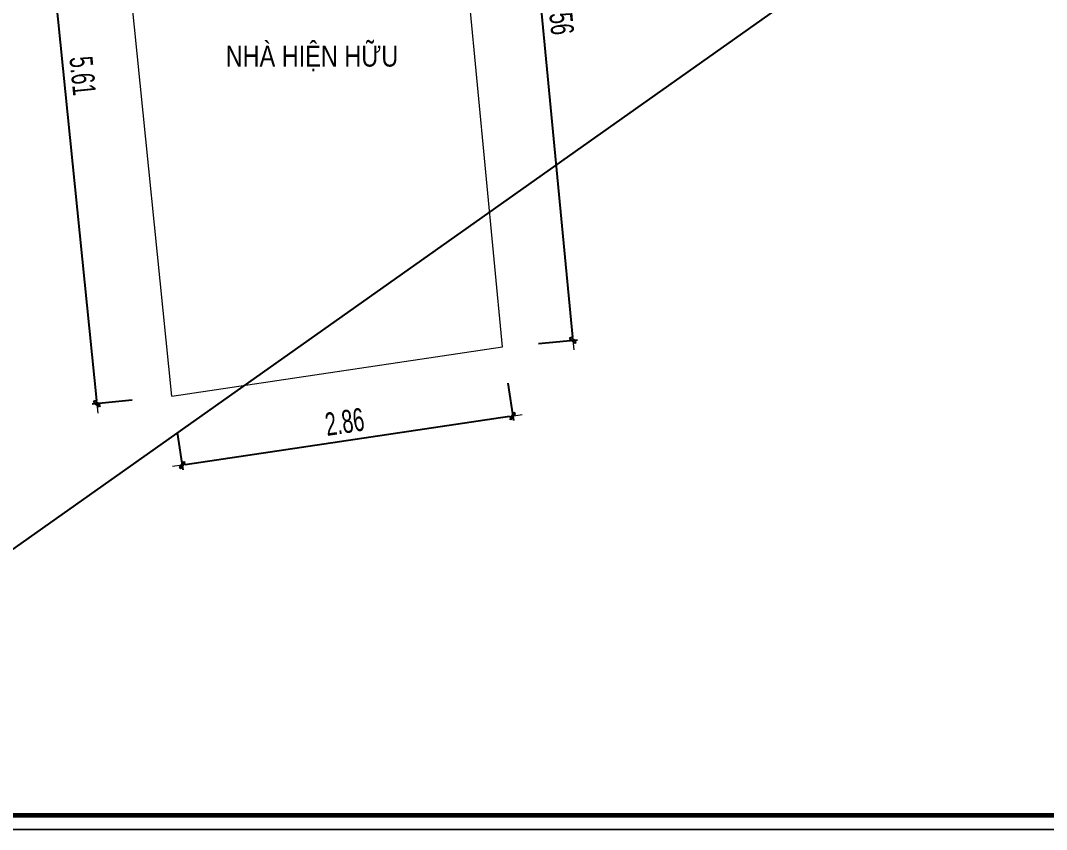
# Model space of a CAD drawing. Header units: millimetres. Extents: x 480521 to 6014615, y -961280 to 187869.
# Drawn here: x 734465 to 743259, y 6664 to 13595 of the extents above; entities that cross this region are included whole.
import ezdxf
from ezdxf.enums import TextEntityAlignment as Align

# ---------------------------------------------------------------- set-up
doc = ezdxf.new("R2010")
doc.units = ezdxf.units.MM
doc.header["$LTSCALE"] = 600
doc.header["$MEASUREMENT"] = 0
doc.layers.get('0').update_dxf_attribs({"lineweight": 0})
doc.layers.get('Defpoints').update_dxf_attribs({"lineweight": 0})
for name, color, linetype, lineweight in [('dim', 144, 'Continuous', 13), ('Khungten_LCDI', 7, 'Continuous', 25), ('LC Dim', 8, 'Continuous', 18), ('LC Net thay', 7, 'Continuous', 25), ('LC Text1', 3, 'Continuous', 20), ('LC Text2', 7, 'Continuous', 25)]:
    doc.layers.add(name, color=color, linetype=linetype, lineweight=lineweight)
doc.layers.add('KCS_Plotter', color=11, linetype='Continuous', plot=False)
doc.styles.add('HOATBIF', font='hoatbif.shx', dxfattribs={"width": 0.65})
doc.styles.add('Khungten', font='VHAVAN.TTF', dxfattribs={"width": 0.9, "height": 5000})
doc.styles.add('LC 1', font='VHAVANB.TTF')
doc.styles.add('T2', font='VHARIAL.TTF', dxfattribs={"width": 0.8})
doc.styles.add('Title', font='VHBLACK.TTF')
doc.dimstyles.new('1-100 (1-60)', dxfattribs={"dimscale": 79, "dimtxt": 2.5, "dimasz": 0.35, "dimexe": 0.5, "dimexo": 0, "dimgap": 0.8, "dimtad": 1, "dimdec": 0, "dimzin": 0, "dimdsep": 46, "dimtxsty": 'HOATBIF', "dimblk1": 'DOT', "dimblk2": 'DOT', "dimsah": 1, "dimcen": -1, "dimdle": 1, "dimclrd": 256, "dimclre": 256, "dimclrt": 4, "dimadec": 3, "dimazin": 2, "dimtfac": 0.333333, "dimtdec": 0, "dimtix": 1, "dimtmove": 2, "dimatfit": 3, "dimldrblk": 'DOT', "dimfxl": 1, "dimtvp": 0.833333, "dimtolj": 1, "dimtzin": 0, "dimarcsym": 0})

# ---------------------------------------------------------------- blocks, each defined once
blk = doc.blocks.new('lcdi fix')
at = {"layer": 'Defpoints', "lineweight": 0}
blk.add_lwpolyline([(-1200, -14850), (-1200, 14850), (40800, 14850), (40800, -14850)], close=True, dxfattribs=at)
at = {"layer": 'Khungten_LCDI', "color": 5, "lineweight": 60}
blk.add_lwpolyline([(0, -14650), (0, 14650), (40600, 14650), (40600, -14650)], close=True, dxfattribs=at)
at = {"color": 7, "style": 'Khungten', "width": 0.8}
for tag, p in [('REVISION', (39499, -10746)), ('NGAYHT', (39546, -11609))]:
    blk.add_attdef(tag, text='', height=200, dxfattribs=at).set_placement(p, align=Align.CENTER)
at = {"layer": 'LC Text1', "color": 3, "style": 'LC 1', "width": 1.834006}
for tag, p, p2 in [('TENBANVE1', (36913, -8886), (40339, -8886)), ('TENBANVE2', (36913, -9562), (40339, -9562))]:
    blk.add_attdef(tag, text='', height=250, dxfattribs=at).set_placement(p, p2, align=Align.FIT)
at = {"layer": 'LC Text1', "style": 'Title', "width": 0.7}
blk.add_attdef('SOBANVE', text='', height=250, dxfattribs=at).set_placement((39562, -13896), align=Align.CENTER)
blk = doc.blocks.new('DOT')
at = {"layer": 'dim'}
for p, q in [((-3, 0), (3, 0)), ((-1, -1), (1, 1))]:
    blk.add_line(p, q, dxfattribs=at)
blk.add_lwpolyline([(0.5, 1), (-1, -0.5), (-0.5, -1), (1, 0.5)], close=True, dxfattribs=at)
blk = doc.blocks.new('*D178')
at = {"layer": 'Defpoints', "color": 0, "transparency": 16777216}
for p in [(734857.9, 15929), (735118.9, 10312.3), (735423.2, 10343.1)]:
    blk.add_point(p, dxfattribs=at)
at = {"layer": 'LC Dim', "lineweight": -2, "transparency": 16777216}
for p, q in [((734857.9, 15929), (734514.3, 15894.2)), ((734556.4, 15870.7), (735116.1, 10339.8)), ((735423.2, 10343.1), (735079.6, 10308.3))]:
    blk.add_line(p, q, dxfattribs=at)
at = {"layer": 'LC Dim', "lineweight": -2, "transparency": 16777216, "xscale": 27.65, "yscale": 27.65, "zscale": 27.65}
for p, rotation in [((734553.6, 15898.2), 95.77833937114377), ((735118.9, 10312.3), 275.7783393711438)]:
    blk.add_blockref('DOT', p, dxfattribs=dict(at, rotation=rotation))
at = {"layer": 'LC Dim', "color": 4, "transparency": 16777216, "insert": (734997.4, 13121.6), "char_height": 197.5, "attachment_point": 5, "rotation": 275.77834, "style": 'HOATBIF'}
blk.add_mtext('\\A1;5.61', dxfattribs=at)
blk = doc.blocks.new('_Dot')
at = {"color": 0, "linetype": 'ByBlock', "lineweight": -2}
blk.add_line((-0.5, 0), (-1, 0), dxfattribs=at)
at = {"color": 0, "linetype": 'ByBlock', "const_width": 0.5}
blk.add_lwpolyline([(-0.25, 0, 1), (0.25, 0, 1)], format="xyb", close=True, dxfattribs=at)
blk = doc.blocks.new('*D176')
at = {"layer": 'Defpoints', "color": 0, "transparency": 16777216}
for p in [(738376.1, 16365.3), (738904.5, 10827.6), (739198.8, 10855.7)]:
    blk.add_point(p, dxfattribs=at)
at = {"layer": 'LC Dim', "lineweight": -2, "transparency": 16777216}
for p, q in [((738376.1, 16365.3), (738709.8, 16397.1)), ((738673.1, 16365.9), (739196.2, 10883.2)), ((738904.5, 10827.6), (739238.2, 10859.5))]:
    blk.add_line(p, q, dxfattribs=at)
at = {"layer": 'LC Dim', "lineweight": -2, "transparency": 16777216, "xscale": 27.65, "yscale": 27.65, "zscale": 27.65}
for p, rotation in [((738670.5, 16393.4), 95.45017679678611), ((739198.8, 10855.7), 275.4501767967861)]:
    blk.add_blockref('DOT', p, dxfattribs=dict(at, rotation=rotation))
at = {"layer": 'LC Dim', "color": 4, "transparency": 16777216, "insert": (739095.9, 13639.9), "char_height": 197.5, "attachment_point": 5, "rotation": 275.45018, "style": 'HOATBIF'}
blk.add_mtext('\\A1;5.56', dxfattribs=at)
blk = doc.blocks.new('*D179')
at = {"layer": 'Defpoints', "color": 0, "transparency": 16777216}
for p in [(738642.1, 10487.3), (735808.4, 10066.5), (735850.2, 9785.3)]:
    blk.add_point(p, dxfattribs=at)
at = {"layer": 'LC Dim', "lineweight": -2, "transparency": 16777216}
for p, q in [((738642.1, 10487.3), (738689.6, 10167)), ((738656.5, 10202), (735877.5, 9789.4)), ((735808.4, 10066.5), (735856, 9746.3))]:
    blk.add_line(p, q, dxfattribs=at)
at = {"layer": 'LC Dim', "lineweight": -2, "transparency": 16777216, "xscale": 27.65, "yscale": 27.65, "zscale": 27.65}
for p, rotation in [((738683.8, 10206.1), 8.44589535491294), ((735850.2, 9785.3), 188.4458953549129)]:
    blk.add_blockref('DOT', p, dxfattribs=dict(at, rotation=rotation))
at = {"layer": 'LC Dim', "color": 4, "transparency": 16777216, "insert": (737243.2, 10155.9), "char_height": 197.5, "attachment_point": 5, "rotation": 8.4459, "style": 'HOATBIF'}
blk.add_mtext('\\A1;2.86', dxfattribs=at)

msp = doc.modelspace()

# ---------------------------------------------------------------- linework, layer by layer
at = {"layer": 'LC Net thay', "color": 7, "linetype": 'Continuous', "lineweight": 0}
for p, q in [((738595.907, 10798.178), (738067.549, 16335.867)), ((735762.269, 10377.423), (735193.842, 15994.614)), ((735762.269, 10377.423), (738595.907, 10798.178))]:
    msp.add_line(p, q, dxfattribs=at)

# ---------------------------------------------------------------- block references
at = {"layer": 'LC Net thay', "xscale": 0.6000000155618168, "yscale": 0.6000000155618168, "zscale": 0.6000000155618168}
for p in [(731724.637, 15573.588), (731724.637, -2246.412)]:
    msp.add_blockref('lcdi fix', p, dxfattribs=at)

# ---------------------------------------------------------------- dimensions: what is measured, and where the dimension line sits
at = {"layer": 'LC Dim'}
for base, p1, p2, angle, picture, middle in [((739198.847, 10855.705), (738376.132, 16365.31), (738904.491, 10827.62), 95.4501768, '*D176', (739095.885, 13639.932)), ((735118.883, 10312.316), (734857.906, 15928.989), (735423.166, 10343.108), 95.7783394, '*D178', (734997.38, 13121.562))]:
    dim = msp.add_linear_dim(base=base, p1=p1, p2=p2, angle=angle, dimstyle='1-100 (1-60)', override={"dimdec": 2, "dimlfac": 0.001}, dxfattribs=at)
    dim.commit()
    dim.dimension.update_dxf_attribs({"geometry": picture, "text_midpoint": middle})
dim = msp.add_aligned_dim(p1=(738642.068, 10487.296), p2=(735808.431, 10066.542), distance=284.29, dimstyle='1-100 (1-60)', override={"dimdec": 2, "dimlfac": 0.001}, dxfattribs=at)
dim.commit()
dim.dimension.update_dxf_attribs({"geometry": '*D179', "text_midpoint": (737243.218, 10155.906)})

# ---------------------------------------------------------------- next in the draw order: texts
at = {"layer": 'LC Text2', "insert": (736223.581, 13380.59), "char_height": 180, "width": 1438.55853, "attachment_point": 1, "style": 'T2', "bg_fill": 3, "box_fill_scale": 1.5, "bg_fill_color": 256, "bg_fill_transparency": 0}
msp.add_mtext('nhµ hiÖn h÷u', dxfattribs=at)

# ---------------------------------------------------------------- next in the draw order: linework, layer by layer
at = {"layer": 'KCS_Plotter'}
msp.add_line((731004.637, 6663.588), (756204.637, 24483.589), dxfattribs=at)

doc.saveas('drawing.dxf')
